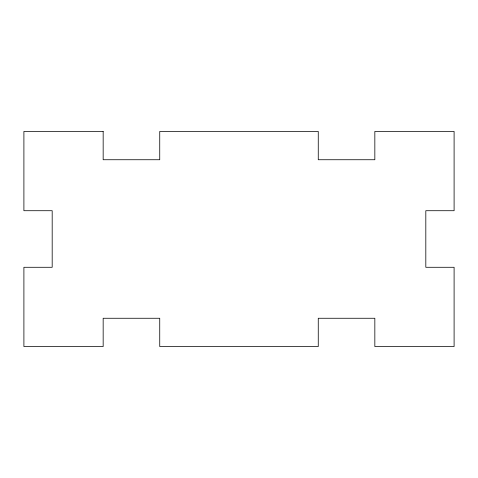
<?xml version="1.0" encoding="UTF-8"?>
<svg xmlns="http://www.w3.org/2000/svg" width="478" height="478" viewBox="0 0 478 478"><rect width="100%" height="100%" fill="white"/><g stroke="black" fill="none" stroke-linecap="round" stroke-linejoin="round"><path stroke-width="0.72" d="M103.164 131.45L23.9 131.45L23.9 210.714L52.186 210.714L52.186 267.286L23.9 267.286L23.9 346.55L103.164 346.55L103.164 318.264L159.736 318.264L159.736 346.55L318.264 346.55L318.264 318.264L374.836 318.264L374.836 346.55L454.1 346.55L454.1 267.286L425.814 267.286L425.814 210.714L454.1 210.714L454.1 131.45L374.836 131.45L374.836 159.736L318.264 159.736L318.264 131.45L159.736 131.45L159.736 159.736L103.164 159.736L103.164 131.45"/></g></svg>
